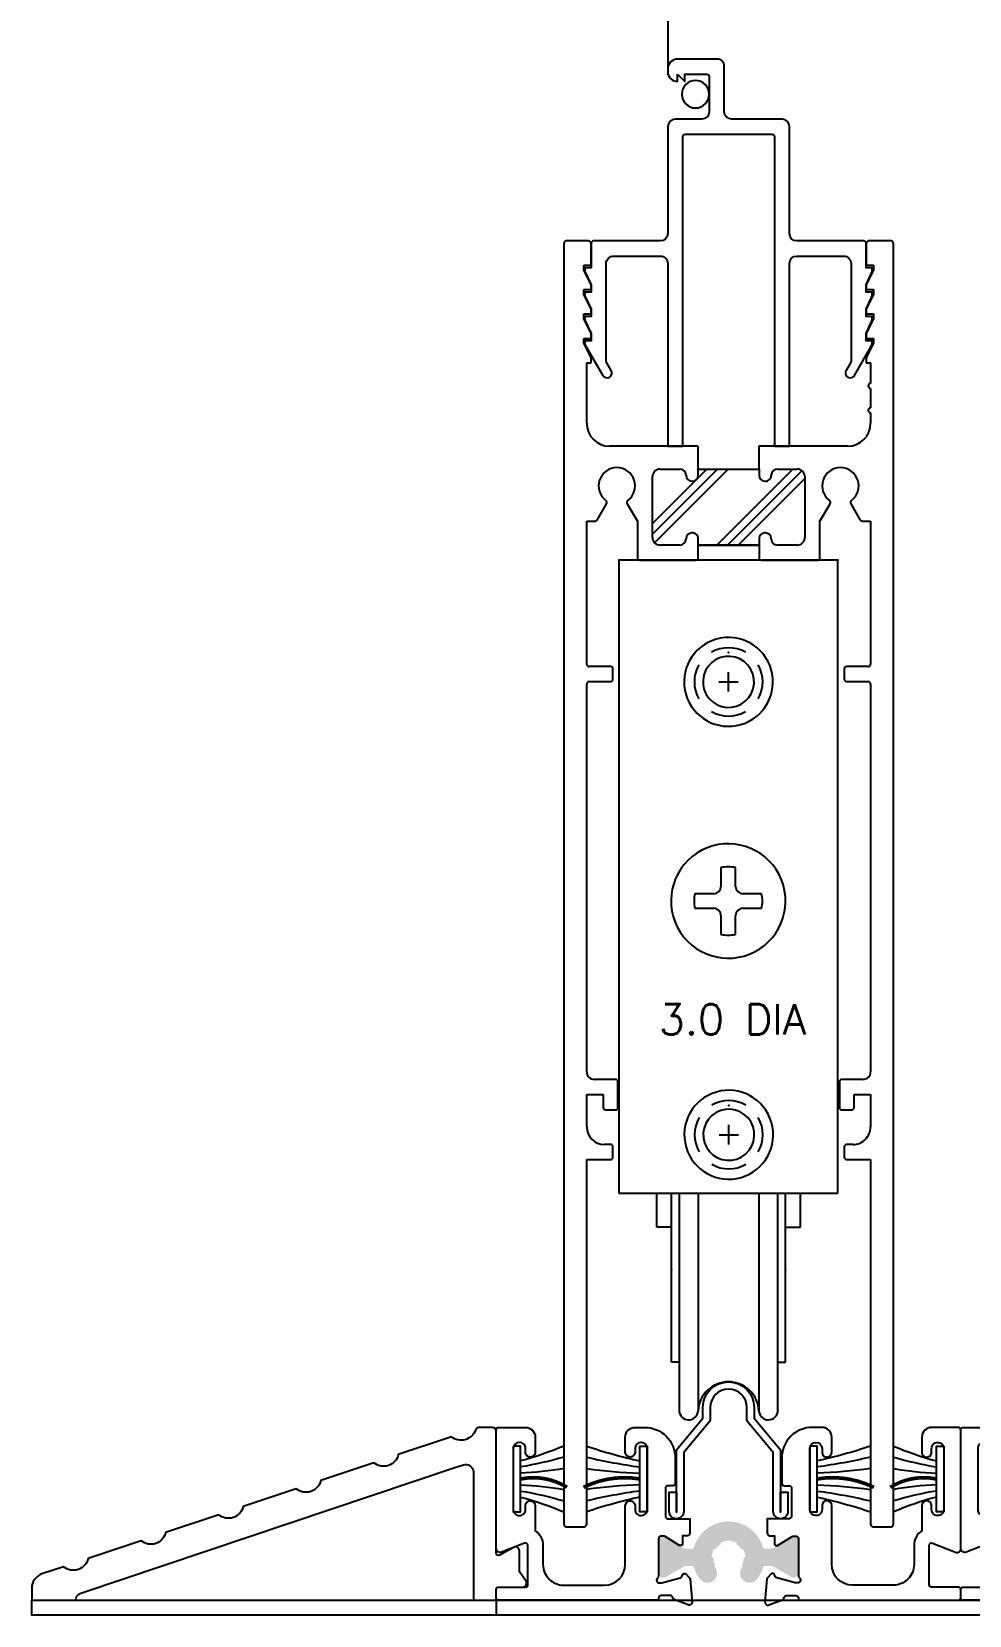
# Model space of a CAD drawing. Extents: x -58 to 121, y -68 to 28.
# Drawn here: x -8.19 to -4.34, y 7.99 to 14.49 of the extents above; entities that cross this region are included whole.
import ezdxf
from ezdxf.enums import TextEntityAlignment as Align

# ---------------------------------------------------------------- set-up
doc = ezdxf.new("R2010")
doc.units = 0
doc.header["$LTSCALE"] = 0.25
doc.header["$MEASUREMENT"] = 0
doc.layers.get('0').update_dxf_attribs({"linetype": 'CONTINUOUS'})
for name, color, linetype in [('DIM', 7, 'CONTINUOUS'), ('ELEV_VENT', 5, 'CONTINUOUS'), ('FRAME', 1, 'CONTINUOUS'), ('RISER', 7, 'CONTINUOUS'), ('SASH', 5, 'CONTINUOUS'), ('SEAL', 7, 'CONTINUOUS'), ('SILL-PAN', 7, 'CONTINUOUS')]:
    doc.layers.add(name, color=color, linetype=linetype)
doc.styles.get("Standard").update_dxf_attribs({"font": 'simplex.shx'})

# ---------------------------------------------------------------- blocks, each defined once
blk = doc.blocks.new('3310-Thermal Mammoth B Rail')
at = {"linetype": 'Continuous'}
h = blk.add_hatch(dxfattribs=at)
h.set_pattern_fill('PLAST', angle=45, style=0)
h.set_pattern_definition([(45, (0, 0), (-0.1767766952966369, 0.1767766952966369), []), (45, (-0.02209708691207961, 0.02209708691207961), (-0.1767766952966369, 0.1767766952966369), []), (45, (-0.04419417382415922, 0.04419417382415922), (-0.1767766952966369, 0.1767766952966369), [])])
h.paths.add_polyline_path([(-0.1499999999999915, 0.3239999999999981), (-0.1509999999999962, 0.3239999999999945, -0.4142135623731167), (-0.1749999999999972, 0.347999999999999), (-0.1749999999999972, 0.3740000000000094), (-0.2819999999999965, 0.3740000000000094, 0.4142135623730951), (-0.3130000000000024, 0.3430000000000035), (-0.3130000000000024, 0.09300000000000352, 0.4142135623731119), (-0.2819999999999965, 0.06199999999999761), (-0.2000000000000028, 0.06199999999999761, 0.4142135623730743), (-0.1749999999999972, 0.0870000000000033), (-0.1749999999999972, 0.08800000000000097, -0.414213562373095), (-0.1509999999999962, 0.1120000000000019), (-0.1499999999999915, 0.1119999999999983, -0.4142135623730742), (-0.125, 0.0870000000000033), (-0.125, 0.06199999999999761), (0.125, 0.06199999999999761), (0.125, 0.0870000000000033, -0.4142135623730951), (0.1499999999999915, 0.1120000000000019), (0.1509999999999962, 0.1120000000000019, -0.414213562373095), (0.1749999999999972, 0.08800000000000097), (0.1749999999999972, 0.0870000000000033, 0.414213562373095), (0.2000000000000028, 0.06199999999999761), (0.2819999999999965, 0.06199999999999761, 0.4142135623731117), (0.3130000000000024, 0.09299999999999642), (0.3130000000000024, 0.3430000000000035, 0.4142135623730951), (0.2819999999999965, 0.3740000000000094), (0.1749999999999972, 0.3740000000000094), (0.1749999999999972, 0.347999999999999, -0.414213562373095), (0.1509999999999962, 0.3239999999999981), (0.1499999999999915, 0.3239999999999981, -0.4142135623730743), (0.125, 0.3490000000000038), (0.125, 0.3740000000000094), (-0.125, 0.3740000000000094), (-0.125, 0.3490000000000038, -0.4142135623730951)])
at = {"ltscale": 0.25}
for p, q in [((-0.6755000000000013, 1.300999999999991), (-0.6755000000000022, -3.960000000000006)), ((-0.5735000000000028, 1.310999999999996), (-0.6655000000000024, 1.310999999999991)), ((-0.5635000000000021, 1.210999999999993), (-0.5635000000000021, 1.300999999999997)), ((0.5664999999999978, 1.300999999999995), (0.5664999999999978, 1.210999999999993)), ((0.668499999999999, 1.310999999999993), (0.5764999999999976, 1.310999999999995)), ((0.6784999999999979, -3.960000000000007), (0.6784999999999988, 1.300999999999993)), ((-0.5935000000000015, 1.190999999999994), (-0.5935000000000015, 1.210999999999993)), ((-0.5935000000000015, 1.210999999999993), (-0.5635000000000021, 1.210999999999993)), ((-0.5635000000000021, 1.130999999999993), (-0.5935000000000015, 1.190999999999994)), ((0.5664999999999978, 1.210999999999993), (0.596499999999998, 1.210999999999993)), ((0.596499999999998, 1.190999999999994), (0.5664999999999978, 1.130999999999993)), ((0.596499999999998, 1.210999999999993), (0.596499999999998, 1.190999999999994)), ((-0.5935000000000015, 1.090999999999994), (-0.5935000000000015, 1.110999999999994)), ((-0.5935000000000015, 1.110999999999994), (-0.5635000000000021, 1.110999999999994)), ((-0.5635000000000021, 1.110999999999994), (-0.5635000000000021, 1.130999999999993)), ((0.5664999999999978, 1.130999999999993), (0.5664999999999978, 1.110999999999994)), ((0.5664999999999978, 1.110999999999994), (0.596499999999998, 1.110999999999994)), ((0.596499999999998, 1.110999999999994), (0.596499999999998, 1.090999999999994)), ((-0.5635000000000021, 1.030999999999993), (-0.5935000000000015, 1.090999999999994)), ((0.596499999999998, 1.090999999999994), (0.5664999999999978, 1.030999999999993)), ((-0.5935000000000015, 0.9909999999999934), (-0.5935000000000015, 1.010999999999993)), ((-0.5935000000000015, 1.010999999999993), (-0.5635000000000021, 1.010999999999994)), ((-0.5635000000000021, 0.9309999999999929), (-0.5935000000000015, 0.9909999999999934)), ((-0.5635000000000021, 1.010999999999994), (-0.5635000000000021, 1.030999999999993)), ((0.5664999999999978, 1.030999999999993), (0.5664999999999978, 1.010999999999994)), ((0.5664999999999978, 1.010999999999994), (0.596499999999998, 1.010999999999995)), ((0.596499999999998, 0.9909999999999934), (0.5664999999999978, 0.9309999999999929)), ((0.596499999999998, 1.010999999999995), (0.596499999999998, 0.9909999999999934)), ((-0.5935000000000015, 0.8909999999999938), (-0.5935000000000015, 0.9109999999999934)), ((-0.5935000000000015, 0.9109999999999934), (-0.5635000000000021, 0.9109999999999934)), ((-0.5635000000000021, 0.9109999999999934), (-0.5635000000000021, 0.9309999999999929)), ((0.5664999999999978, 0.9309999999999929), (0.5664999999999978, 0.9109999999999934)), ((0.5664999999999978, 0.9109999999999934), (0.596499999999998, 0.9109999999999943)), ((0.596499999999998, 0.9109999999999943), (0.596499999999998, 0.8909999999999938)), ((-0.5635000000000021, 0.8309999999999933), (-0.5935000000000015, 0.8909999999999938)), ((0.596499999999998, 0.8909999999999938), (0.5664999999999978, 0.8309999999999933)), ((-0.5815000000000019, 0.561999999999995), (-0.5815000000000028, 0.810999999999992)), ((-0.5815000000000028, 0.810999999999992), (-0.5635000000000021, 0.8109999999999937)), ((-0.5635000000000021, 0.8109999999999937), (-0.5635000000000021, 0.8309999999999933)), ((0.5664999999999978, 0.8309999999999933), (0.5664999999999978, 0.8109999999999937)), ((0.5664999999999978, 0.8109999999999937), (0.5844999999999976, 0.8109999999999937)), ((0.5844999999999976, 0.8109999999999937), (0.5844999999999976, 0.7256280083870292)), ((0.5844999999999976, 0.7056280083870297), (0.5844999999999985, 0.6256280083870296)), ((0.5844999999999985, 0.60562800838703), (0.5844999999999985, 0.5619999999999941)), ((-0.1235000000000036, 0.4679999999999974), (-0.4875000000000016, 0.4679999999999946)), ((-0.1235000000000026, 0.3739999999999943), (-0.1235000000000036, 0.4679999999999974)), ((0.4904999999999982, 0.4679999999999938), (0.125, 0.4680000000000071)), ((0.125, 0.4680000000000071), (0.125, 0.3740000000000094)), ((-0.3115000000000032, 0.09299999999999198), (-0.3115000000000023, 0.3429999999999946)), ((-0.2805000000000026, 0.3739999999999943), (-0.198500000000001, 0.3739999999999943)), ((-0.1235000000000026, 0.3489999999999931), (-0.1235000000000026, 0.3739999999999943)), ((0.1264999999999974, 0.3739999999999943), (0.1264999999999983, 0.3489999999999931)), ((0.2014999999999967, 0.3739999999999943), (0.2834999999999974, 0.3739999999999943)), ((0.314499999999998, 0.3429999999999946), (0.314499999999998, 0.09299999999999198)), ((-0.5386132486540545, 0.1645077321642079), (-0.4997048575403289, 0.2318990424139455)), ((-0.4152951424596649, 0.2318990424139278), (-0.3735000000000026, 0.1595077321642124)), ((0.3764999999999974, 0.1595077321642107), (0.4182951424596704, 0.2318990424139438)), ((0.5027048575403334, 0.2318990424139287), (0.541613248654051, 0.1645077321642079)), ((-0.5815000000000028, -0.4270000000000067), (-0.5815000000000028, 0.1595077321642071)), ((-0.5815000000000028, 0.1595077321642071), (-0.5472735026918985, 0.1595077321642089)), ((-0.3735000000000026, 0.1595077321642124), (-0.3735000000000017, 0.009999999999991793)), ((0.3764999999999974, 0.00999999999999357), (0.3764999999999974, 0.1595077321642107)), ((0.550273502691895, 0.1595077321642089), (0.5844999999999976, 0.1595077321642071)), ((0.5844999999999976, 0.1595077321642071), (0.5844999999999976, -0.4270000000000067)), ((-0.1235000000000017, 0.009999999999991793), (-0.1235000000000026, 0.08699999999999175)), ((0.1264999999999974, 0.08699999999999175), (0.1264999999999974, 0.009999999999991793)), ((-0.198500000000001, 0.06199999999999317), (-0.2805000000000026, 0.06199999999999228)), ((0.2834999999999983, 0.06199999999999317), (0.2014999999999967, 0.06199999999999228)), ((-0.3635000000000019, -7.993605777301127e-15), (-0.1335000000000015, -7.993605777301127e-15)), ((0.1364999999999972, -7.993605777301127e-15), (0.3664999999999976, -6.217248937900877e-15)), ((-0.4835000000000029, -0.4370000000000074), (-0.5715000000000039, -0.4370000000000065)), ((-0.4735000000000031, -0.4890000000000061), (-0.4735000000000031, -0.4470000000000072)), ((0.4764999999999988, -0.4470000000000072), (0.4764999999999988, -0.4890000000000061)), ((0.5744999999999978, -0.4370000000000065), (0.4864999999999986, -0.4370000000000074)), ((-0.5815000000000019, -2.102000000000007), (-0.5815000000000028, -0.5090000000000048)), ((-0.571500000000003, -0.499000000000005), (-0.4835000000000029, -0.4990000000000059)), ((0.4864999999999986, -0.4990000000000059), (0.5744999999999978, -0.499000000000005)), ((0.5844999999999976, -0.5090000000000048), (0.5844999999999976, -2.102000000000007)), ((-0.4635000000000025, -2.133000000000007), (-0.5505000000000013, -2.133000000000007)), ((-0.4535000000000027, -2.248000000000008), (-0.4535000000000027, -2.143000000000007)), ((0.4564999999999984, -2.143000000000007), (0.4564999999999975, -2.248000000000008)), ((0.5534999999999979, -2.133000000000007), (0.4664999999999981, -2.133000000000007)), ((-0.5815000000000037, -2.328000000000008), (-0.5815000000000028, -2.195000000000007)), ((-0.5815000000000028, -2.195000000000007), (-0.5135000000000032, -2.195000000000008)), ((-0.5135000000000032, -2.195000000000008), (-0.5135000000000032, -2.248000000000008)), ((0.516499999999998, -2.248000000000008), (0.516499999999998, -2.195000000000008)), ((0.516499999999998, -2.195000000000008), (0.5844999999999985, -2.195000000000007)), ((0.5844999999999985, -2.195000000000007), (0.5844999999999985, -2.328000000000008)), ((-0.5035000000000034, -2.258000000000008), (-0.4635000000000025, -2.258000000000008)), ((0.4664999999999973, -2.258000000000008), (0.5064999999999982, -2.258000000000008)), ((-0.483500000000002, -2.400000000000008), (-0.5095000000000036, -2.400000000000008)), ((0.5124999999999984, -2.400000000000008), (0.4864999999999986, -2.400000000000008)), ((-0.5815000000000028, -3.960000000000006), (-0.5815000000000028, -2.462000000000005)), ((-0.5815000000000028, -2.462000000000005), (-0.483500000000002, -2.462000000000008)), ((-0.4735000000000023, -2.452000000000008), (-0.4735000000000023, -2.410000000000008)), ((0.4764999999999988, -2.410000000000008), (0.4764999999999988, -2.452000000000008)), ((0.4864999999999986, -2.462000000000008), (0.5844999999999985, -2.462000000000011)), ((0.5844999999999985, -2.462000000000011), (0.5844999999999985, -3.960000000000006)), ((-0.6655000000000024, -3.970000000000006), (-0.5915000000000026, -3.970000000000006)), ((0.5944999999999983, -3.970000000000006), (0.6684999999999981, -3.970000000000007))]:
    blk.add_line(p, q, dxfattribs=at)
at = {"color": 7}
for p, q in [((-0.1235000000000026, 0.3740000000000094), (0.125, 0.3740000000000094)), ((0.125, 0.06199999999999761), (-0.125, 0.06199999999999761))]:
    blk.add_line(p, q, dxfattribs=at)
at = {"color": 7, "ltscale": 0.25}
for p, q in [((-0.1235000000000026, 0.3739999999999943), (0.001499999999997392, 0.3739999999999943)), ((0.001499999999997392, 0.3739999999999943), (0.1264999999999974, 0.3739999999999943))]:
    blk.add_line(p, q, dxfattribs=at)
at = {"ltscale": 0.25}
for centre, radius, start, end in [((-0.6655000000000018, 1.300999999999991), 0.009999999999999565, 90.00000000000382, 180.0000000000013), ((-0.5735000000000021, 1.300999999999996), 0.01000000000000001, 1.272221872585406e-12, 90.00000000000382), ((0.5764999999999976, 1.300999999999995), 0.009999999999999787, 90, 180), ((0.6684999999999989, 1.300999999999993), 0.009999999999999898, 1.27222187258542e-12, 89.99999999999937), ((0.5844999999999976, 0.7156280083870294), 0.009999999999999787, 90, 270), ((0.5844999999999976, 0.6156280083870298), 0.009999999999999787, 89.99999999999491, 270.0000000000051), ((-0.4875000000000016, 0.561999999999995), 0.0940000000000003, 180, 270), ((0.4904999999999977, 0.5619999999999945), 0.09400000000000075, 270.0000000000002, 359.9999999999997), ((-0.4574999999999945, 0.3049999999999944), 0.07499999999999583, 306.756327030586, 233.243672969406), ((-0.2805000000000026, 0.3429999999999946), 0.03099999999999969, 90, 180), ((-0.1985000000000023, 0.3489999999999935), 0.0250000000000008, 359.999999999999, 89.99999999999694), ((-0.1485000000000012, 0.3489999999999931), 0.02500000000000036, 180, 270), ((-0.148500000000003, 0.3489999999999931), 0.02500000000000036, 270.0000000000041, 0), ((0.1514999999999986, 0.3489999999999931), 0.02500000000000036, 180, 269.9999999999959), ((0.151499999999996, 0.348999999999994), 0.02500000000000124, 270.000000000002, 2.035554996136549e-12), ((0.201499999999998, 0.3489999999999935), 0.0250000000000008, 90.00000000000306, 179.9999999999969), ((0.2834999999999974, 0.3429999999999938), 0.03100000000000058, 1.641576609787591e-12, 90), ((0.4605000000000037, 0.3049999999999935), 0.07499999999999467, 306.756327030586, 233.2436729694072), ((-0.508365111578172, 0.2368990424139372), 0.009999999999994735, 330.0000000000375, 53.24367296943429), ((-0.40663488842182, 0.2368990424139279), 0.0100000000000005, 126.7563270305796, 209.9999999999989), ((0.4096348884218282, 0.2368990424139366), 0.009999999999994536, 330.0000000000293, 53.24367296943343), ((0.5113651115781773, 0.2368990424139288), 0.009999999999999619, 126.7563270305821, 210.0000000000023), ((-0.5472735026918981, 0.1695077321642086), 0.009999999999999731, 269.9999999999981, 329.9999999999943), ((0.5502735026918948, 0.1695077321642088), 0.009999999999999919, 210.0000000000064, 270.0000000000013), ((-0.2805000000000029, 0.09299999999999264), 0.03100000000000036, 180.0000000000012, 270.0000000000004), ((-0.198500000000001, 0.08699999999999353), 0.02500000000000036, 270, 359.999999999996), ((-0.1485000000000007, 0.0869999999999913), 0.02499999999999991, 90.00000000000101, 179.999999999999), ((-0.1485000000000007, 0.08699999999999308), 0.02499999999999813, 359.999999999997, 90.00000000000101), ((0.1514999999999977, 0.08699999999999175), 0.02500000000000036, 89.99999999999594, 180), ((0.1514999999999973, 0.0869999999999922), 0.02499999999999991, 359.999999999997, 89.99999999999491), ((0.2014999999999962, 0.0869999999999913), 0.02499999999999902, 180.000000000001, 270.000000000001), ((0.2834999999999988, 0.09299999999999242), 0.03099999999999925, 269.9999999999992, 359.9999999999992), ((-0.3635000000000019, 0.009999999999991793), 0.009999999999999787, 180, 270), ((-0.1335000000000015, 0.009999999999991793), 0.009999999999999787, 270, 0), ((0.1364999999999972, 0.009999999999991793), 0.009999999999999787, 180, 270), ((0.3664999999999976, 0.00999999999999357), 0.009999999999999787, 270, 0), ((-0.5715000000000033, -0.427000000000007), 0.009999999999999454, 179.9999999999981, 269.9999999999968), ((-0.4835000000000029, -0.4470000000000072), 0.009999999999999787, 0, 90), ((0.4864999999999986, -0.4470000000000072), 0.009999999999999787, 90, 180), ((0.5744999999999977, -0.4270000000000066), 0.009999999999999898, 270.0000000000006, 359.9999999999994), ((-0.571500000000003, -0.5090000000000048), 0.009999999999999787, 90, 180), ((-0.4835000000000029, -0.4890000000000061), 0.009999999999999787, 270, 0), ((0.4864999999999986, -0.4890000000000061), 0.009999999999999787, 180, 270), ((0.5744999999999978, -0.5090000000000048), 0.009999999999999787, 0, 90), ((-0.5505000000000018, -2.102000000000007), 0.03100000000000014, 180.0000000000008, 270.0000000000008), ((-0.4635000000000025, -2.143000000000007), 0.009999999999999787, 0, 90), ((0.4664999999999981, -2.143000000000007), 0.009999999999999787, 90, 180), ((0.5534999999999979, -2.102000000000007), 0.03099999999999969, 270, 0), ((-0.5035000000000034, -2.248000000000008), 0.009999999999999787, 180, 270), ((-0.4635000000000025, -2.248000000000008), 0.009999999999999787, 270, 0), ((0.4664999999999973, -2.248000000000008), 0.009999999999999787, 180, 270), ((0.5064999999999982, -2.248000000000008), 0.009999999999999787, 270, 0), ((-0.5095000000000036, -2.328000000000008), 0.07200000000000006, 180, 270), ((0.5124999999999988, -2.328000000000009), 0.07199999999999962, 269.9999999999996, 3.533949646070593e-13), ((-0.483500000000002, -2.410000000000008), 0.009999999999999787, 0, 90), ((0.4864999999999986, -2.410000000000008), 0.009999999999999787, 90, 180), ((-0.483500000000002, -2.452000000000008), 0.009999999999999787, 270, 0), ((0.4864999999999986, -2.452000000000008), 0.009999999999999787, 180, 270), ((-0.6655000000000024, -3.960000000000006), 0.009999999999999787, 180, 270), ((-0.5915000000000026, -3.960000000000006), 0.009999999999999787, 270, 0), ((0.5944999999999983, -3.960000000000006), 0.009999999999999787, 180, 270), ((0.6684999999999981, -3.960000000000007), 0.009999999999999787, 270, 0)]:
    blk.add_arc(centre, radius, start, end, dxfattribs=at)
blk = doc.blocks.new('Roller Assy 3p0 Dia - Side(EX)')
at = {"color": 7}
for p, q in [((-0.4500000000000028, 0), (-0.4500000000000028, -2.599999999999997)), ((0.4500000000000028, 0), (-0.4500000000000028, 0)), ((0.4500000000000099, -2.599999999999997), (0.4500000000000028, 0)), ((-0.03000000000109537, -1.262976212386814), (-0.03000000000109537, -1.340000000000568)), ((0.02999999999891401, -1.340000000000561), (0.0299999999989069, -1.262976212386999)), ((-0.06000000000109651, -1.370000000000569), (-0.1370237876146518, -1.370000000000566)), ((-0.1370237876148366, -1.430000000000568), (-0.06000000000109651, -1.430000000000568)), ((0.1370237876124776, -1.370000000000562), (0.05999999999891514, -1.370000000000562)), ((0.05999999999891514, -1.430000000000565), (0.1370237876126623, -1.430000000000565)), ((-0.03000000000109537, -1.460000000000569), (-0.03000000000109537, -1.53702378761432)), ((0.0299999999989069, -1.537023787614135), (0.02999999999891401, -1.460000000000566)), ((-0.4500000000000028, -2.599999999999997), (0.4500000000000099, -2.599999999999997)), ((-0.2931654378141957, -2.740297254161983), (-0.2931654378141957, -2.599999999999994)), ((0.2969672908815397, -2.740297254161983), (0.2969672908815397, -2.599999999999994)), ((-0.2311654378141981, -2.740297254161994), (-0.2931654378141957, -2.740297254161983)), ((0.2349672908815421, -2.740297254161994), (0.2969672908815397, -2.740297254161983))]:
    blk.add_line(p, q, dxfattribs=at)
at = {"linetype": 'Continuous'}
for p, q in [((-0.03903270911433054, -0.4999999999981242), (0.04096729088566775, -0.4999999999981242)), ((0.0009672908856686036, -0.5399999999981233), (0.0009672908856686036, -0.459999999998125)), ((0.001900926538716874, -2.399999999999998), (0.001900926538716874, -2.32)), ((-0.03809907346128227, -2.359999999999999), (0.04190092653871602, -2.359999999999999))]:
    blk.add_line(p, q, dxfattribs=at)
for p, q in [((-0.2330327091184614, -3.293781052764526), (-0.2330327091184614, -2.599999999999997)), ((-0.2020327091184626, -2.599999999999997), (-0.2020327091184555, -3.49189998436733)), ((-0.1238803391909613, -2.599999999999994), (-0.1238803391909613, -3.493829970398086)), ((0.125814920954042, -2.599999999999997), (0.125814920954042, -3.493829970400918)), ((0.2039672908815362, -3.49189998436733), (0.2039672908815575, -2.599999999999997)), ((0.2349672908815421, -3.293781052764526), (0.2349672908815421, -2.599999999999997)), ((-0.2020327091184626, -3.293781052764529), (-0.2330327091184614, -3.293781052764526)), ((0.2039672908815504, -3.293781052764522), (0.2349672908815421, -3.293781052764526))]:
    blk.add_line(p, q)
at = {"color": 7}
for centre, radius, start, end in [((0.0009672908838762595, -0.4999999999976623), 0.1825024696590584, 106.1690007701996, 106.1377948274399), ((0.0009672908856703799, -0.4999999999981224), 0.1050014208989607, 131.0231411580958, 130.9828117884155), ((-1.092459456231154e-12, -1.399999999994899), 0.2350018945264222, 117.4668048798294, 117.4308799194682), ((-1.515232384008414e-12, -1.400000000000659), 0.1402694491755739, 77.65051930435034, 102.3494806952975), ((-0.06000000000109651, -1.340000000000568), 0.03000000000000114, 270, 0), ((0.05999999999891514, -1.340000000000561), 0.03000000000000114, 180, 270), ((-9.912071163853398e-13, -1.400000000000989), 0.1402694491755741, 167.65051930435, 192.3494806952972), ((-0.06000000000109651, -1.460000000000569), 0.03000000000000114, 0, 90), ((0.05999999999891514, -1.460000000000566), 0.03000000000000114, 90, 180), ((-1.183053655040567e-12, -1.400000000000985), 0.1402694491755741, 347.6505193047028, 12.34948069565002), ((-1.515232384008414e-12, -1.400000000000475), 0.1402694491755743, 257.6505193047025, 282.3494806956497), ((0.00190092653692453, -2.359999999999541), 0.1825024696590588, 106.1690007701995, 106.1377948274398), ((0.001900926533670244, -2.359999999999999), 0.1050014208956481, 131.023141156017, 130.9828117863367)]:
    blk.add_arc(centre, radius, start, end, dxfattribs=at)
at = {"color": 7, "linetype": 'Continuous'}
for centre, start, end in [((0.0009672908856686036, -0.4999999999981242), 59.99999999880322, 120.0000000003655), ((0.0009672908856686036, -0.4999999999981242), 150.0000000002937, 209.9999999985451), ((0.0009672908856686036, -0.4999999999981242), 329.9999999958393, 29.99999999758996), ((0.0009672908856686036, -0.4999999999981242), 239.9999999973319, 299.9999999957691), ((0.001900926538716874, -2.359999999999999), 59.99999999880322, 120.0000000003655), ((0.001900926538716874, -2.359999999999999), 150.0000000002937, 209.9999999985451), ((0.001900926538716874, -2.359999999999999), 329.9999999958393, 29.99999999758996), ((0.001900926538716874, -2.359999999999999), 239.9999999973319, 299.9999999957691)]:
    blk.add_arc(centre, 0.1402648927758448, start, end, dxfattribs=at)
for centre, radius, start, end in [((0.0009672908815403503, -3.499999999999251), 0.1249999999999984, 2.829282932086895, 177.1707170679131), ((-0.1629326934885214, -3.491899984367331), 0.03910001562993415, 179.9999999999987, 357.1707170679136), ((0.1648672752516021, -3.491899984367331), 0.03910001562993327, 182.8292829320864, 1.301505231738496e-12)]:
    blk.add_arc(centre, radius, start, end)
at = {"color": 7, "linetype": 'ByBlock'}
for p in [(-0.4500000000000028, 0), (0.4500000000000099, 0), (0.0009672908874023278, -0.3799983761126029), (0.001900926540450598, -2.239998376114478)]:
    blk.add_point(p, dxfattribs=at)
at = {"color": 0, "linetype": 'ByBlock'}
for p in [(-0.4500000000000028, 0), (-0.4500000000000028, 0), (0.4500000000000028, 0), (0.4500000000000028, 0), (-0.2330327091184614, -2.915226831434065), (0.2349672908815421, -2.915226831434065), (0.0009672908815403503, -3.374999999999251), (-0.1238803391909613, -3.493829970398086), (0.2039672908815362, -3.49189998436733)]:
    blk.add_point(p, dxfattribs=at)
blk.add_text('3.0 DIA', height=0.125).set_placement((0.01724514775516717, -1.948710639344688), align=Align.CENTER)
blk = doc.blocks.new('FW1020 STD SILL')
blk.add_lwpolyline([(0.07500000000000043, 0.4569999999999999, 0.9999999999999999), (-0.0750000000000004, 0.4569999999999963), (-0.07500000000000662, 0.4022826534041937), (-0.1840000000000039, 0.2723815118114272), (-0.1839999999999986, 0.03000000000000203, -1.000000000000015), (-0.2440000000000013, 0.03000000000000136), (-0.2440000000000007, 0.1090000000000004), (-0.2141000000000004, 0.1090000000000009), (-0.2139999999999986, 0.02700000000000014), (-0.214000000000004, 0.2833006188394132), (-0.1050000000000058, 0.4132017604321812), (-0.1050000000000004, 0.4569999999999999, -0.9999999999999999), (0.1050000000000004, 0.4569999999999999), (0.1049999999999986, 0.4132017604321812), (0.2139999999999969, 0.2833006188394132), (0.2139999999999986, 0.02700000000000014), (0.2140999999999981, 0.1090000000000009), (0.2440000000000007, 0.1090000000000004), (0.2440000000000015, 0.03000000000000136, -1.000000000000015), (0.1839999999999986, 0.03000000000000203), (0.1840000000000037, 0.2723815118114272), (0.07499999999999996, 0.4022826534041934)], format="xyb", close=True)
blk = doc.blocks.new('3766 SCREEN ADAPTER')
blk.add_line((0.2500093292408889, 1.836319322575617), (0.2499999999999998, 1.544000000000141))
blk.add_lwpolyline([(0.2099999999997881, 1.52800000000015), (0.179999999999787, 1.498000000000134), (0.179999999999787, 1.52800000000015), (0.08999999999979269, 1.52800000000015, 0.4142135623731015), (0.07999999999979268, 1.51800000000015), (0.07999999999979268, 1.373000000000149, 0.414213562373095), (0.1099999999997929, 1.343000000000148), (0.2199999999999993, 1.343000000000148, -0.414213562373095), (0.2499999999999996, 1.313000000000148), (0.2499999999999996, 0.8730000000001468, 0.414213562373095), (0.2799999999999994, 0.8430000000001465), (0.55499999999877, 0.8430000000001474, -0.414213562373095), (0.5649999999987751, 0.8330000000001423), (0.5649999999987751, 0.733000000000148), (0.5899999999987808, 0.733000000000148), (0.5899999999987808, 0.7180000000001474), (0.5649999999987751, 0.6630000000001406), (0.5649999999987751, 0.6330000000001466), (0.5899999999987808, 0.6330000000001466), (0.5899999999987808, 0.618000000000146), (0.5649999999987751, 0.5630000000001463), (0.5649999999987751, 0.5330000000001451), (0.5899999999987808, 0.5330000000001451), (0.5899999999987808, 0.5180000000001446), (0.5649999999987751, 0.463000000000152), (0.5649999999987751, 0.4330000000001508), (0.5899999999987808, 0.4330000000001508), (0.5899999999987808, 0.4180000000001503), (0.5166765158116955, 0.2910000000001407, -0.9999999999999997), (0.4820354996603124, 0.3110000000001438), (0.5016602540366075, 0.3449910716659605, 0.1316524975873982), (0.5029999999987633, 0.3499910716659631), (0.5029999999987633, 0.7500000000001439, 0.414213562373095), (0.4719999999987716, 0.7810000000001427), (0.2799999999999994, 0.7810000000001436, 0.414213562373095), (0.2499999999999991, 0.7510000000001433), (0.2499999999999996, 0), (0.1880000000000002, 0), (0.1879999999999993, 1.271000000000148, 0.414213562373108), (0.177999999999999, 1.281000000000148), (-0.1780000000000013, 1.281000000000147, 0.414213562373095), (-0.1880000000000011, 1.271000000000147), (-0.1879999999999999, 0), (-0.2500000000000007, 0), (-0.2500000000000004, 0.7510000000001398, 0.4142135623730908), (-0.2800000000000002, 0.78100000000014), (-0.472000000001231, 0.7810000000001427, 0.414213562373095), (-0.5030000000012369, 0.7500000000001439), (-0.5030000000012369, 0.3499910716659631, 0.1316524975873955), (-0.5016602540390811, 0.3449910716659605), (-0.4820354996627718, 0.3110000000001438, -0.9999999999999999), (-0.5166765158141406, 0.2910000000001407), (-0.590000000001226, 0.4180000000001503), (-0.590000000001226, 0.4330000000001508), (-0.5650000000012203, 0.4330000000001508), (-0.5650000000012203, 0.4630000000001449), (-0.590000000001226, 0.5180000000001446), (-0.590000000001226, 0.5330000000001451), (-0.5650000000012203, 0.5330000000001451), (-0.5650000000012203, 0.5630000000001463), (-0.590000000001226, 0.618000000000146), (-0.590000000001226, 0.6330000000001466), (-0.5650000000012203, 0.6330000000001395), (-0.5650000000012203, 0.6630000000001406), (-0.590000000001226, 0.7180000000001474), (-0.590000000001226, 0.733000000000148), (-0.5650000000012203, 0.733000000000148), (-0.5650000000012203, 0.8330000000001423, -0.4142135623730951), (-0.5550000000012294, 0.8430000000001474), (-0.2800000000000009, 0.8430000000001474, 0.4142135623730929), (-0.2500000000000009, 0.8730000000001477), (-0.2500000000000009, 1.313000000000145, -0.4142135623730908), (-0.2200000000000011, 1.343000000000146), (-0.01200000000020762, 1.343000000000147, 0.4142135623730929), (0.0179999999997924, 1.373000000000148), (0.0179999999997924, 1.56000000000015, -0.4142135623730972), (0.04799999999979243, 1.590000000000149), (0.21, 1.590000000000147, -0.4142135623730919), (0.2499999999999996, 1.550000000000147), (0.25, 1.538000000000134, -0.4142135623497887), (0.2100000000031832, 1.498000000000134)], format="xyb", close=True)
blk.add_circle((0.1362716369448618, 1.44550000000015), 0.05627163694506976)
blk = doc.blocks.new('3752 RISER')
at = {"color": 1}
blk.add_lwpolyline([(0.1218843201728106, -0.3641737218113388), (0.09500000000000419, -0.3276602540378466), (0.09500000000000419, -0.2405247913859316, 0.5773502691896355), (0.07100000000000328, -0.2266683849253806), (0.01500000000000234, -0.2590000000000021, -0.5773502691896304), (1.77635683940025e-15, -0.2503397459621564), (-1.77635683940025e-15, 0.2503397459621564, 0.414213562373091), (-0.01600000000000179, 0.2663397459621546), (-0.07014949138756954, 0.2663397459621546, 0.3218493606504528), (-0.08531048291560417, 0.2554528991856433, -0.5303409811657501), (-0.184236502029675, 0.2280456685153265), (-0.4021101889183942, 0.1549996478231659, -0.564932682866004), (-0.5028087322722588, 0.1212386738086391), (-0.7206824191609691, 0.04819265311646426, -0.5649326828659461), (-0.8213809625148336, 0.01443167910195164), (-0.8798903550093886, -0.005184633247994341), (-0.9325035645684343, -0.02282414561415358), (-1.039254649403535, -0.05861434159021606, -0.564932682866004), (-1.1399531927574, -0.09237531560474643), (-1.357826879646109, -0.1654213362969212, -0.5649326828659461), (-1.458525422999974, -0.1991823103114303), (-1.676399109888662, -0.2722283310035944, -0.5649326828660137), (-1.777097653242528, -0.3059893050181106), (-1.865708433547066, -0.3356976419178341, 0.3223425503140719), (-1.907999999999999, -0.3944818034506898), (-1.907999999999999, -0.4436602540378463), (-1.727101774400115, -0.4436602540378463, -0.3249412314732663), (-1.705957363416056, -0.4139764934019734), (-0.1697931056517668, 0.1010498402577316), (-0.1348542167735314, 0.1127637229041678, -0.5124674007691762), (-0.09399999999999942, 0.08337164213773995), (-0.09399999999999942, -0.3858344081262803), (-0.09399999999999942, -0.4336602540378447, 0.4142135623730951), (-0.08399999999999963, -0.4436602540378463), (-0.00999999999999801, -0.4436602540378463, 0.414213562373108), (1.77635683940025e-15, -0.4336602540378447), (1.77635683940025e-15, -0.3996602540378458, -0.4142135623730951), (0.01000000000000156, -0.3896602540378442), (0.1090000000000018, -0.3896602540378442, 0.614985551733185)], format="xyb", close=True, dxfattribs=at)
blk = doc.blocks.new('3749-SILL')
h = blk.add_hatch(color=7)
h.dxf.hatch_style = 1
edge = h.paths.add_edge_path()
edge.add_arc((0.9540000000000077, -0.5239998801021031), 0.06889742808219167, 59.999999999995, 119.9999999999948, ccw=False)
edge.add_line((0.9884487140411125, -0.4643329571275103), (0.985495967123299, -0.4694472648110448))
edge.add_arc((0.9540000000000077, -0.523999880102096), 0.06299193424657525, 30.000000000000625, 59.99999999999619, ccw=False)
edge.add_line((1.008552615291066, -0.4925039129788047), (1.013666922974593, -0.4895511660610055))
edge.add_arc((0.9540000000000077, -0.5239998801021031), 0.06889742808219167, 5.9117155615240335e-12, 30.000000000002785, ccw=False)
edge.add_line((1.022897428082203, -0.523999880102096), (1.01699193424659, -0.523999880102096))
edge.add_arc((0.9540000000000077, -0.523999880102096), 0.06299193424657525, -30.000000000000625, 0, ccw=False)
edge.add_line((1.008552615291066, -0.5554958472253873), (1.013666922974593, -0.5584485941432007))
edge.add_arc((0.9540000000000077, -0.5239998801021031), 0.06889742808219167, 323.1301023541607, 329.99999999999716, ccw=False)
edge.add_arc((1.040613909589055, -0.588960312293878), 0.03936995890410953, 143.1301023541601, 323.1301023541457)
edge.add_arc((0.9540000000000077, -0.5239998801021031), 0.1476373458904107, 323.1301023541566, 343.8304322988947)
edge.add_arc((1.103359578905156, -0.5673068348966197), 0.007873991780821906, 90, 163.8304322988909, ccw=False)
edge.add_line((1.103359578905156, -0.5594328431158004), (1.125148285231191, -0.5594328431158004))
edge.add_arc((1.125148285231191, -0.5909288102390864), 0.03149596712328762, 60.00000000001222, 90, ccw=False)
edge.add_line((1.140896268792829, -0.5636525025935555), (1.213589360971767, -0.6056218789312968))
edge.add_arc((1.21752635686218, -0.5988028020199128), 0.007873991780821906, 239.9999999999947, 270)
edge.add_line((1.21752635686218, -0.606676793800732), (1.225652716438361, -0.606676793800732))
edge.add_arc((1.225652716438361, -0.5909288102390864), 0.01574798356164381, 270, 360)
edge.add_line((1.241400700000014, -0.5909288102390864), (1.241400700000014, -0.4570709499651144))
edge.add_arc((1.225652716438361, -0.4570709499651144), 0.01574798356164381, 0, 90)
edge.add_line((1.225652716438361, -0.4413229664034688), (1.217526356862166, -0.4413229664034759))
edge.add_arc((1.217526356862166, -0.4491969581842881), 0.007873991780821906, 90, 119.9999999999416)
edge.add_line((1.213589360971767, -0.4423778812729111), (1.140896268792829, -0.4843472576106365))
edge.add_arc((1.125148285231191, -0.4570709499651144), 0.03149596712328762, 270, 299.9999999999958, ccw=False)
edge.add_line((1.125148285231191, -0.4885669170883986), (1.103359578905156, -0.4885669170883986))
edge.add_arc((1.103359578905156, -0.4806929253075793), 0.007873991780821906, 196.1695677010595, 270, ccw=False)
edge.add_arc((0.9540000000000077, -0.5239998801021031), 0.1476373458904107, 16.16956770111066, 90)
edge.add_arc((0.9540000000000077, -0.5239998801021031), 0.1476373458904107, 90, 163.8304322988893)
edge.add_arc((0.8046404210948594, -0.4806929253075793), 0.007873991780821906, 270, 343.8304322989405, ccw=False)
edge.add_line((0.8046404210948594, -0.4885669170883986), (0.7828517147688245, -0.4885669170883986))
edge.add_arc((0.7828517147688245, -0.4570709499651144), 0.03149596712328762, 239.9999999999818, 270, ccw=False)
edge.add_line((0.7671037312071718, -0.4843472576106365), (0.6944106390282485, -0.4423778812729111))
edge.add_arc((0.6904736431378353, -0.4491969581842881), 0.007873991780821906, 59.99999999996886, 90)
edge.add_line((0.6904736431378353, -0.4413229664034688), (0.6823472835616542, -0.4413229664034759))
edge.add_arc((0.6823472835616542, -0.4570709499651144), 0.01574798356164381, 90, 180)
edge.add_line((0.6665993000000014, -0.4570709499651144), (0.6665993000000014, -0.5909288102390864))
edge.add_arc((0.6823472835616542, -0.5909288102390864), 0.01574798356164381, 180, 270)
edge.add_line((0.6823472835616542, -0.606676793800732), (0.6904736431378353, -0.606676793800732))
edge.add_arc((0.6904736431378353, -0.5988028020199128), 0.007873991780821906, 270, 300.0000000000052)
edge.add_line((0.6944106390282485, -0.6056218789312968), (0.767103731207186, -0.5636525025935555))
edge.add_arc((0.7828517147688245, -0.5909288102390864), 0.03149596712328762, 90, 119.9999999999878, ccw=False)
edge.add_line((0.7828517147688245, -0.5594328431158004), (0.8046404210948594, -0.5594328431158004))
edge.add_arc((0.8046404210948594, -0.5673068348966197), 0.007873991780821906, 16.1695677011092, 90, ccw=False)
edge.add_arc((0.9540000000000077, -0.5239998801021031), 0.1476373458904107, 196.1695677011054, 216.8698976458435)
edge.add_arc((0.8673860904109603, -0.588960312293878), 0.03936995890410953, 216.8698976458544, 396.8698976458398)
edge.add_arc((0.9540000000000077, -0.5239998801021031), 0.06889742808219167, 209.9999999999977, 216.8698976458392, ccw=False)
edge.add_line((0.8943330770254221, -0.5584485941431936), (0.8994473847089637, -0.5554958472253873))
edge.add_arc((0.9540000000000077, -0.523999880102096), 0.06299193424657525, 180, 210.000000000007, ccw=False)
edge.add_line((0.8910080657534394, -0.523999880102096), (0.8851025719178125, -0.523999880102096))
edge.add_arc((0.9540000000000077, -0.5239998801021031), 0.06889742808219167, 149.9999999999972, 179.9999999999941, ccw=False)
edge.add_line((0.8943330770254221, -0.4895511660610055), (0.8994473847089637, -0.4925039129788047))
edge.add_arc((0.9540000000000077, -0.523999880102096), 0.06299193424657525, 119.99999999999261, 149.999999999993, ccw=False)
edge.add_line((0.9225040328767307, -0.4694472648110448), (0.9195512859589172, -0.4643329571275103))
for points in [[(0.5300000000000011, -0.5540004872134574), (0.5300000000000011, -0.3659999999999997), (0.5300000000000153, -0.3119999999999976, -0.414213562373095), (0.5500000000000114, -0.2920000000000016), (0.5505000000000138, -0.2920000000000087, -0.4142135623732017), (0.5700000000000216, -0.3114999999999952), (0.5699999999999363, -0.3275000000000006, 0.4142135623732224), (0.5944999999999254, -0.3520000000000039), (0.5954999999999302, -0.3519999999999897, 0.414213562373095), (0.6199999999999193, -0.3275000000000006), (0.6200000000000045, -0.0764999999999958, 0.4142135623730526), (0.5955000000000155, -0.05200000000000671), (0.5945000000000107, -0.0519999999999925, 0.4142135623730949), (0.5700000000000216, -0.07650000000001), (0.5700000000000358, -0.09250000000000114, -0.4142135623733084), (0.5505000000000138, -0.112000000000009), (0.549500000000009, -0.1119999999999948, -0.4142135623733084), (0.5300000000000011, -0.09250000000000114), (0.5300000000000011, -0.03000000000000114, -0.414213562373017), (0.5700000000000074, 0.009999999999990905), (0.5927576328495547, 0.009999999999990905), (0.610000000000003, 0.009999999999990905, -0.4142135623731044), (0.735000000000003, -0.1150000000000126), (0.7349999999999994, -0.2199999999999989, -0.4142135623736153), (0.7249999999999943, -0.2299999999999969), (0.7050000000000125, -0.2299999999999969, 0.4142135623737195), (0.6949999999999932, -0.2400000000000091), (0.6950000000000216, -0.3549999999999969, 0.414213562372991), (0.7050000000000125, -0.365000000000002), (0.7950155772184502, -0.3650000000000091), (0.7950155772184644, -0.4250000000000043, -0.4142135623736153), (0.7850155772184593, -0.4350000000000023), (0.7649845850430097, -0.4350000000000023), (0.7649845850429955, -0.4678652431251606, -0.5855240683197985), (0.7530129458922943, -0.4745834136928337), (0.6932613134322736, -0.4381108614683598, 0.1378721067474893), (0.6871101301893816, -0.4363818418366989), (0.6784052314997382, -0.436381841836706, 0.414213562373095), (0.6665989560165713, -0.448188117319873), (0.6665989560165713, -0.599811642884335, -0.213421765283858), (0.6626635308555109, -0.6086115210648249, 0.6885002580693733), (0.6705343811776316, -0.6292176747285172), (0.6768509058451855, -0.6292176747285101, 0.06554346281524685), (0.6799065947919587, -0.6288153856468188), (0.7557098215109761, -0.6085039722637777, 0.2679491924307935), (0.7640581189656785, -0.6001556748090753), (0.7652527777641325, -0.5956971474755353, -0.5773502691896111), (0.778420967001594, -0.5921687418035848), (0.7927361969683915, -0.6064839717703894, -0.1763269807084598), (0.7961492485542294, -0.6138032845162744), (0.8042939102109443, -0.7068971932408363, -0.5486187866267667), (0.7884945771375129, -0.7190204479001654), (0.7329722902087639, -0.6988119881197026, -0.2637246696229036), (0.7254171660954682, -0.6899510977373229, 0.3595082375522588), (0.7138240579492532, -0.6803782018222595), (0.6784052314997382, -0.6803782018222524, 0.4142135623732713), (0.6665989560165713, -0.6921844773054335), (0.6665989560165713, -0.7000004872134671), (0.01000000000000512, -0.70000048721346, -0.4142135623733031), (0, -0.6900004872134691), (0, -0.656000487213463, -0.4142135623734073), (0.01000000000000512, -0.646000487213465), (0.1200000000000045, -0.6460004872134721, 0.414213562372991), (0.1299999999999955, -0.6360004872134599), (0.1299999999999955, -0.4746324154477151, 0.5285491067761589), (0.1163456096550419, -0.4653240626822353), (0.02184702455195975, -0.5024235072041847, -0.5285491067762694), (1.4210854715202e-14, -0.4875301427794199), (0, 0, -0.4142135623734073), (0.01000000000000512, 0.00999999999999801), (0.1200000000000045, 0.01000000000000512, -0.414213562373147), (0.1599999999999966, -0.03000000000000114), (0.1599999999999966, -0.09250000000000114, -0.4142135623731486), (0.140500000000003, -0.1120000000000019), (0.1394999999999982, -0.1119999999999948, -0.4142135623732018), (0.1200000000000045, -0.09249999999999403), (0.1200000000000045, -0.0764999999999958, 0.4142135623732225), (0.09550000000000125, -0.0519999999999996), (0.09450000000001069, -0.05200000000000671, 0.414213562373095), (0.06999999999999318, -0.0764999999999958), (0.07000000000007844, -0.3275000000000006, 0.4142135623732648), (0.09450000000008174, -0.3520000000000039), (0.09550000000008652, -0.3520000000000039, 0.4142135623732649), (0.1200000000000898, -0.3275000000000006), (0.1200000000000045, -0.3114999999999952, -0.4142135623731485), (0.1394999999999982, -0.2919999999999945), (0.1400000000000006, -0.2920000000000016, -0.414213562373043), (0.1599999999999966, -0.3119999999999976), (0.1599999999999966, -0.4147658972593291, -0.2504916501726727), (0.1920000000000073, -0.474632415447708), (0.1920000000000073, -0.5530004872134668, 0.4142135623731071), (0.277000000000001, -0.6380004872134695), (0.4450000000000216, -0.6380004872134624, 0.4142135623730828), (0.5300000000000296, -0.5530004872134597)], [(1.378000000000014, -0.5540004872134574), (1.378000000000014, -0.3659999999999997), (1.378, -0.3119999999999976, 0.414213562373095), (1.358000000000004, -0.2920000000000016), (1.357500000000002, -0.2920000000000087, 0.4142135623732017), (1.337999999999994, -0.3114999999999952), (1.338000000000079, -0.3275000000000006, -0.4142135623732224), (1.31350000000009, -0.3520000000000039), (1.312500000000085, -0.3519999999999897, -0.414213562373095), (1.288000000000096, -0.3275000000000006), (1.288000000000011, -0.0764999999999958, -0.4142135623730526), (1.3125, -0.05200000000000671), (1.313500000000005, -0.0519999999999925, -0.4142135623730949), (1.337999999999994, -0.07650000000001), (1.33799999999998, -0.09250000000000114, 0.4142135623733084), (1.357500000000002, -0.112000000000009), (1.358500000000006, -0.1119999999999948, 0.4142135623733084), (1.378000000000014, -0.09250000000000114), (1.378000000000014, -0.03000000000000114, 0.414213562373017), (1.338000000000008, 0.009999999999990905), (1.315242367150461, 0.009999999999990905), (1.298000000000012, 0.009999999999990905, 0.4142135623731044), (1.173000000000012, -0.1150000000000126), (1.173000000000016, -0.2199999999999989, 0.4142135623736153), (1.183000000000021, -0.2299999999999969), (1.203000000000003, -0.2299999999999969, -0.4142135623737195), (1.213000000000022, -0.2400000000000091), (1.212999999999994, -0.3549999999999969, -0.414213562372991), (1.203000000000003, -0.365000000000002), (1.112984422781565, -0.3650000000000091), (1.112984422781551, -0.4250000000000043, 0.4142135623736153), (1.122984422781556, -0.4350000000000023), (1.143015414957006, -0.4350000000000023), (1.14301541495702, -0.4678652431251606, 0.5855240683197985), (1.154987054107721, -0.4745834136928337), (1.214738686567742, -0.4381108614683598, -0.1378721067474893), (1.220889869810634, -0.4363818418366989), (1.229594768500277, -0.436381841836706, -0.414213562373095), (1.241401043983444, -0.448188117319873), (1.241401043983444, -0.599811642884335, 0.213421765283858), (1.245336469144505, -0.6086115210648249, -0.6885002580693733), (1.237465618822384, -0.6292176747285172), (1.23114909415483, -0.6292176747285101, -0.06554346281524685), (1.228093405208057, -0.6288153856468188), (1.152290178489039, -0.6085039722637777, -0.2679491924307935), (1.143941881034337, -0.6001556748090753), (1.142747222235883, -0.5956971474755353, 0.5773502691896111), (1.129579032998421, -0.5921687418035848), (1.115263803031624, -0.6064839717703894, 0.1763269807084598), (1.111850751445786, -0.6138032845162744), (1.103706089789071, -0.7068971932408363, 0.5486187866267667), (1.119505422862503, -0.7190204479001654), (1.175027709791252, -0.6988119881197026, 0.2637246696229036), (1.182582833904547, -0.6899510977373229, -0.3595082375522588), (1.194175942050762, -0.6803782018222595), (1.229594768500277, -0.6803782018222524, -0.4142135623732713), (1.241401043983444, -0.6921844773054335), (1.241401043983444, -0.7000004872134671), (1.89800000000001, -0.70000048721346, 0.4142135623733031), (1.908000000000015, -0.6900004872134691), (1.908000000000015, -0.656000487213463, 0.4142135623734073), (1.89800000000001, -0.646000487213465), (1.788000000000011, -0.6460004872134721, -0.414213562372991), (1.77800000000002, -0.6360004872134599), (1.77800000000002, -0.4746324154477151, -0.5285491067761589), (1.791654390344974, -0.4653240626822353), (1.886152975448056, -0.5024235072041847, 0.5285491067762694), (1.908000000000001, -0.4875301427794199), (1.908000000000015, 0, 0.4142135623734073), (1.89800000000001, 0.00999999999999801), (1.788000000000011, 0.01000000000000512, 0.414213562373147), (1.748000000000019, -0.03000000000000114), (1.748000000000019, -0.09250000000000114, 0.4142135623731486), (1.767500000000013, -0.1120000000000019), (1.768500000000017, -0.1119999999999948, 0.4142135623732018), (1.788000000000011, -0.09249999999999403), (1.788000000000011, -0.0764999999999958, -0.4142135623732225), (1.812500000000014, -0.0519999999999996), (1.813500000000005, -0.05200000000000671, -0.414213562373095), (1.838000000000022, -0.0764999999999958), (1.837999999999937, -0.3275000000000006, -0.4142135623732648), (1.813499999999934, -0.3520000000000039), (1.812499999999929, -0.3520000000000039, -0.4142135623732649), (1.787999999999926, -0.3275000000000006), (1.788000000000011, -0.3114999999999952, 0.4142135623731485), (1.768500000000017, -0.2919999999999945), (1.768000000000015, -0.2920000000000016, 0.414213562373043), (1.748000000000019, -0.3119999999999976), (1.748000000000019, -0.4147658972593291, 0.2504916501726727), (1.716000000000008, -0.474632415447708), (1.716000000000008, -0.5530004872134668, -0.4142135623731071), (1.631000000000014, -0.6380004872134695), (1.462999999999994, -0.6380004872134624, -0.4142135623730828), (1.377999999999986, -0.5530004872134597)]]:
    blk.add_lwpolyline(points, format="xyb")
blk = doc.blocks.new('*U99')
for centre, radius, start, end in [((-0.3484506435461058, 1.467816525998898), 1.444132050892806, 285.1923879214044, 292.6434184106731), ((-0.2222583058336545, 1.563325874885708), 1.534798173539435, 279.460015132968, 286.2620528562477), ((-0.04044510399999426, 1.498823547755691), 1.477001095592527, 272.7337413468968, 279.6653231024853), ((-0.04044510399997779, -1.498823547755695), 1.477001095592529, 80.33467689751528, 87.26625865310383), ((-0.2222583058336347, -1.56332587488572), 1.534798173539441, 73.73794714375282, 80.53998486703271), ((-0.3484506435460927, -1.467816525998898), 1.444132050892802, 67.35658158932728, 74.80761207859632)]:
    blk.add_arc(centre, radius, start, end)
at = {"layer": 'SEAL'}
blk.add_lwpolyline([(1.759824107611761e-15, -0.1350000000000016), (1.653273178848947e-17, 0.1350000000000016), (0.03000000000000293, 0.1350000000000016), (0.0300000000000029, -0.1350000000000016)], close=True, dxfattribs=at)
at = {"layer": 'SEAL', "const_width": 0.015}
blk.add_lwpolyline([(0.0300000000000058, -6.661338147750939e-16, 0.192454100063002), (0.2206353872687205, 0.034249640094693)], format="xyb", dxfattribs=at)
at = {"flags": 9}
for tag, p in [('MANUFACTURER_PART_#', (8.517492267046123e-16, -0.1988058451557535)), ('FLEETWOOD_PART_#', (-0.0005562457240841923, -0.2486722113120052))]:
    blk.add_attdef(tag, p, '', height=0.03125, dxfattribs=at)
blk = doc.blocks.new('*U100')
for centre, radius, start, end in [((-0.4275715723450395, 2.151569051491631), 2.127209662306465, 282.4216361384753, 288.5605292353407), ((-0.278429537155064, 2.334656933227103), 2.305976466854513, 277.6864746535057, 283.2354897899176), ((-0.05677489931781632, 2.270520695407108), 2.248692262467489, 272.2115388344479, 277.828934544389), ((-0.05677489931779436, -2.270520695407111), 2.248692262467491, 82.17106545561153, 87.78846116555265), ((-0.2784295371550368, -2.334656933227097), 2.305976466854501, 76.76451021008285, 82.31352534649491), ((-0.4275715723450192, -2.151569051491612), 2.127209662306441, 71.43947076465965, 77.57836386152519)]:
    blk.add_arc(centre, radius, start, end)
at = {"layer": 'SEAL'}
blk.add_lwpolyline([(1.759824107611761e-15, -0.1350000000000016), (1.653273178848947e-17, 0.1350000000000016), (0.03000000000000293, 0.1350000000000016), (0.0300000000000029, -0.1350000000000016)], close=True, dxfattribs=at)
at = {"layer": 'SEAL', "const_width": 0.015}
blk.add_lwpolyline([(0.0300000000000058, -6.661338147750939e-16, 0.158524657444001), (0.2626353872687034, 0.03424964009469308)], format="xyb", dxfattribs=at)
at = {"flags": 9}
for tag, p in [('MANUFACTURER_PART_#', (8.517492267046123e-16, -0.1988058451557535)), ('FLEETWOOD_PART_#', (-0.0005562457240841923, -0.2486722113120052))]:
    blk.add_attdef(tag, p, '', height=0.03125, dxfattribs=at)
blk = doc.blocks.new('*U101')
for centre, radius, start, end in [((-0.3464696638135968, 1.452344997685995), 1.428683701452429, 285.2783200342079, 292.7695404634355), ((-0.2208426877545013, 1.545879756805831), 1.517357356336672, 279.5155629020611, 286.3565924912374), ((-0.04003178593514317, 1.48137092251001), 1.459548679341808, 272.7502111181269, 279.7231243097593), ((-0.04003178593512678, -1.481370922510014), 1.45954867934181, 80.27687569024133, 87.24978888187383), ((-0.2208426877544815, -1.545879756805843), 1.517357356336678, 73.6434075087632, 80.48443709793963), ((-0.3464696638135837, -1.452344997685995), 1.428683701452425, 67.23045953656502, 74.72167996579276)]:
    blk.add_arc(centre, radius, start, end)
at = {"layer": 'SEAL'}
blk.add_lwpolyline([(1.759824107611761e-15, -0.1350000000000016), (1.653273178848947e-17, 0.1350000000000016), (0.03000000000000293, 0.1350000000000016), (0.0300000000000029, -0.1350000000000016)], close=True, dxfattribs=at)
at = {"layer": 'SEAL', "const_width": 0.015}
blk.add_lwpolyline([(0.0300000000000058, -6.661338147750939e-16, 0.1935016300333865), (0.2195699690318055, 0.034249640094693)], format="xyb", dxfattribs=at)
at = {"flags": 9}
for tag, p in [('MANUFACTURER_PART_#', (8.517492267046123e-16, -0.1988058451557535)), ('FLEETWOOD_PART_#', (-0.0005562457240841923, -0.2486722113120052))]:
    blk.add_attdef(tag, p, '', height=0.03125, dxfattribs=at)
blk = doc.blocks.new('*U102')
for centre, radius, start, end in [((-0.4255441008459454, 2.132442293156488), 2.108095602829389, 282.4796423400828, 288.646309933266), ((-0.2769974478507461, 2.313074770846082), 2.284397150654485, 277.7232800681832, 283.298447839173), ((-0.05635995105443795, 2.248926917156843), 2.227098594903043, 272.2223091461985, 277.8668774247993), ((-0.05635995105441605, -2.248926917156846), 2.227098594903044, 82.13312257520127, 87.77769085380201), ((-0.2769974478507191, -2.313074770846077), 2.284397150654474, 76.7015521608274, 82.27671993181748), ((-0.425544100845925, -2.132442293156468), 2.108095602829365, 71.35369006673437, 77.52035765991774)]:
    blk.add_arc(centre, radius, start, end)
at = {"layer": 'SEAL'}
blk.add_lwpolyline([(1.759824107611761e-15, -0.1350000000000016), (1.653273178848947e-17, 0.1350000000000016), (0.03000000000000293, 0.1350000000000016), (0.0300000000000029, -0.1350000000000016)], close=True, dxfattribs=at)
at = {"layer": 'SEAL', "const_width": 0.015}
blk.add_lwpolyline([(0.0300000000000058, -6.661338147750939e-16, 0.1592384273595555), (0.2615699690317884, 0.03424964009469308)], format="xyb", dxfattribs=at)
at = {"flags": 9}
for tag, p in [('MANUFACTURER_PART_#', (8.517492267046123e-16, -0.1988058451557535)), ('FLEETWOOD_PART_#', (-0.0005562457240841923, -0.2486722113120052))]:
    blk.add_attdef(tag, p, '', height=0.03125, dxfattribs=at)

msp = doc.modelspace()

# ---------------------------------------------------------------- linework, layer by layer
at = {"layer": 'DIM'}
msp.add_line((-5.4576057341765, 12.38626434660623), (-5.2076057341765, 12.38626434660623), dxfattribs=at)
at = {"layer": 'SILL-PAN'}
msp.add_line((-6.28563844266301, 8.052263493735001), (-6.285638438744878, 7.990263492757468), dxfattribs=at)
msp.add_lwpolyline([(-0.4690384432949735, 8.732763859393515, 1.000000000000001), (-0.484038443294974, 8.732763859393515), (-0.4840384432949314, 7.990263859393508), (-8.19363844329496, 7.990263372180117), (-8.19363844329496, 8.052263372180114), (-0.546038443294929, 8.052263859393506), (-0.5460384432949716, 8.732763859393508, -1.000000000000001), (-0.4070384432949758, 8.732763859393515), (-0.4070384432949332, 7.990263859393508), (-0.4690384432949308, 7.990263859393508)], format="xyb", close=True, dxfattribs=at)

# ---------------------------------------------------------------- block references
for name, p in [('Roller Assy 3p0 Dia - Side(EX)', (-5.3326057341765, 12.32426434660623)), ('FW1020 STD SILL', (-5.331638443294956, 8.387264346606973))]:
    msp.add_blockref(name, p)
at = {"layer": 'ELEV_VENT'}
msp.add_blockref('3310-Thermal Mammoth B Rail', (-5.3326057341765, 12.32426434660623), dxfattribs=at)
at = {"layer": 'FRAME'}
for p in [(-6.285638443294953, 8.752264346606974), (-4.377638443294952, 8.752264346606974)]:
    msp.add_blockref('3749-SILL', p, dxfattribs=at)
at = {"layer": 'RISER'}
msp.add_blockref('3752 RISER', (-6.28563844329496, 8.495923626217962), dxfattribs=at)
at = {"layer": 'SASH', "xscale": -1}
msp.add_blockref('3766 SCREEN ADAPTER', (-5.331105734177722, 12.79226434660623), dxfattribs=at)
at = {"layer": 'SEAL', "xscale": -1, "rotation": 180}
for name, p in [('*U99', (-6.215638443294917, 8.550264346606859)), ('*U100', (-4.9976384432949, 8.550264346606859))]:
    msp.add_blockref(name, p, dxfattribs=at)
at = {"layer": 'SEAL', "rotation": 180}
for name, p in [('*U102', (-5.665638443294991, 8.550264346606916)), ('*U101', (-4.447638443294974, 8.550264346606916))]:
    msp.add_blockref(name, p, dxfattribs=at)

doc.saveas('drawing.dxf')
